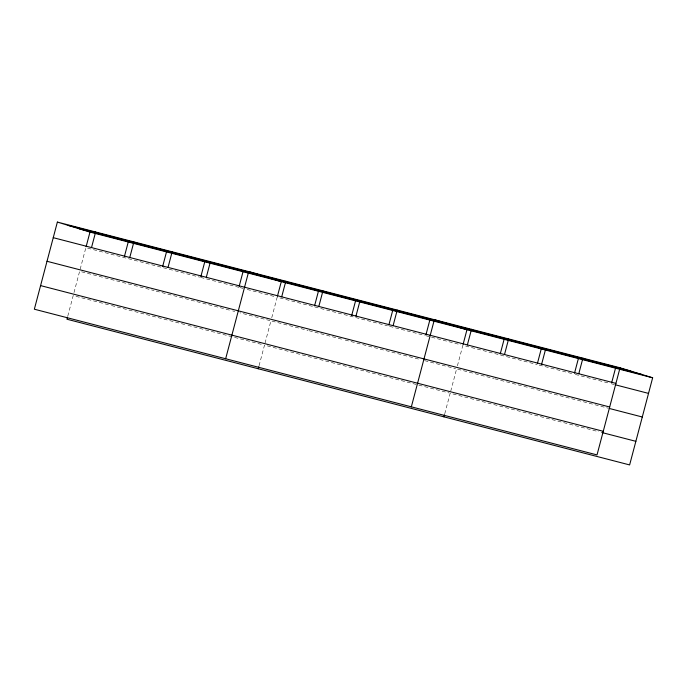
<?xml version="1.0" encoding="UTF-8"?>
<svg xmlns="http://www.w3.org/2000/svg" width="687" height="687" viewBox="0 0 687 687"><rect width="100%" height="100%" fill="white"/><g stroke="black" fill="none" stroke-linecap="round" stroke-linejoin="round"><path stroke-width="0.52" stroke-dasharray="3.44 2.58" d="M67.773 316.14L73.2 295.616L110.427 305.26M73.998 292.576L79.623 271.296L154.077 290.575M80.164 269.244L85.858 247.689L199.608 277.144M259.076 365.682L264.504 345.157L449.152 392.973M265.036 343.131L270.927 320.838L239.909 312.8M271.743 317.755L277.17 297.231L387.545 325.81M444.764 413.763L450.183 393.239L598.729 431.711M450.724 391.212L456.606 368.919M457.422 365.836L462.849 345.312L537.122 364.548M200.647 277.411L238.904 287.321M239.943 287.587L243.043 288.394M247.174 289.467L276.131 296.964M389.606 326.342L424.678 335.428M425.708 335.694L460.788 344.78M539.183 365.08L573.224 373.9M575.285 374.432L609.326 383.243M611.387 383.775L614.487 384.583M156.147 291.108L230.6 310.395M232.67 310.928L234.739 311.46M271.958 321.104L308.068 330.456M309.098 330.722L343.139 339.533M345.2 340.065L419.474 359.301M424.635 360.641L455.575 368.653M457.645 369.185L493.747 378.537M494.777 378.803L529.849 387.889M530.879 388.155L608.253 408.19M111.457 305.526L185.911 324.805M187.98 325.337L262.434 344.625"/><path stroke-width="1.03" d="M57.373 222.073L34.35 309.21L597.02 454.914L620.043 367.777L57.373 222.073L89.98 232.086L652.65 377.79L629.627 464.927L66.957 319.223L67.506 317.171M86.115 246.71L89.98 232.086M91.508 247.586L95.63 231.983M124.381 256.62L128.246 241.996M129.774 257.488L133.896 241.884M162.639 266.53L166.503 251.897M168.032 267.398L172.154 251.794M200.905 276.44L204.769 261.807M206.298 277.308L210.42 261.704M239.162 286.35L243.026 271.717M225.654 358.751L248.677 271.614L281.292 281.627L277.428 296.252M258.269 368.764L258.81 366.712M281.696 296.836L285.818 281.232M314.56 305.87L318.425 291.245M318.828 306.445L322.95 290.841M351.692 315.488L355.565 300.854M355.969 316.063L360.091 300.459M388.833 325.106L392.698 310.472M393.101 325.681L397.223 310.077M425.966 334.724L429.83 320.09M411.341 406.833L434.356 319.695L466.971 329.708L463.107 344.342M443.948 416.846L444.489 414.793M467.375 344.917L471.497 329.313M500.239 353.951L504.103 339.326M504.507 354.535L508.629 338.931M537.38 363.569L541.244 348.944M541.648 364.153L545.77 348.541M574.512 373.187L578.377 358.562M578.78 373.762L582.902 358.159M611.645 382.805L615.518 368.172M68.133 225.379L630.803 371.083M79.22 228.78L641.89 374.484M53.251 237.676L615.921 383.38M615.518 384.849L648.528 393.393M47.017 261.283L609.678 406.987M609.283 408.456L642.293 417M40.585 285.603L603.255 431.307M601.821 432.509L635.861 441.32M620.043 367.777L652.65 377.79"/></g></svg>
